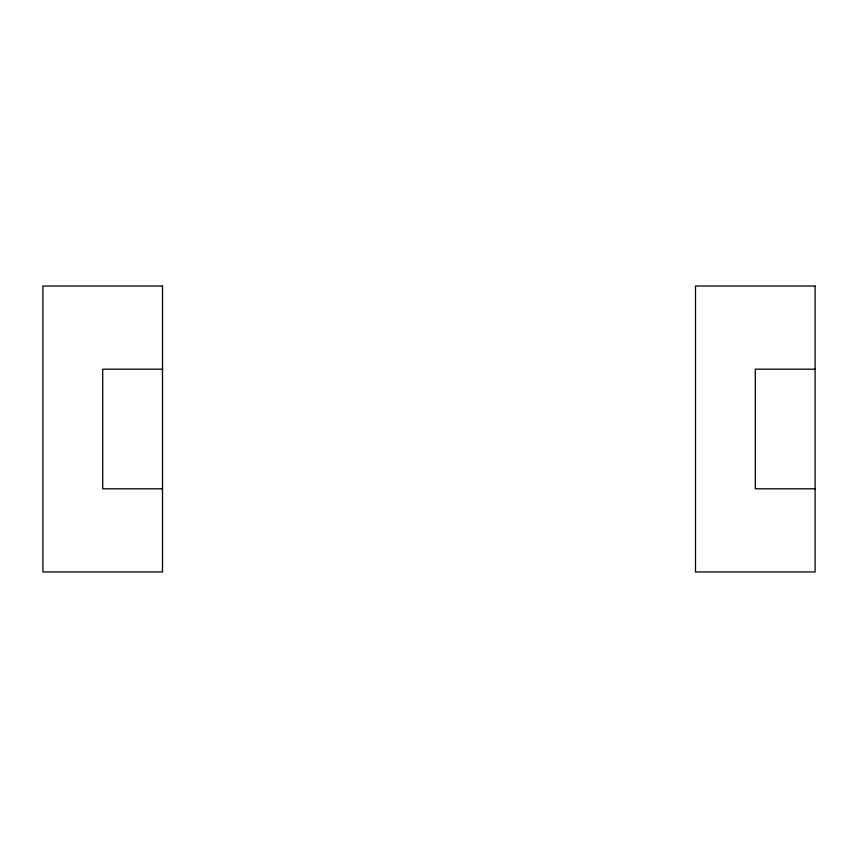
<?xml version="1.0" encoding="UTF-8"?>
<svg xmlns="http://www.w3.org/2000/svg" width="858" height="858" viewBox="0 0 858 858"><rect width="100%" height="100%" fill="white"/><g stroke="black" fill="none" stroke-linecap="round" stroke-linejoin="round"><path stroke-width="1.29" d="M162.505 369.197L102.703 369.197L102.703 488.803L162.505 488.803M815.1 369.197L755.297 369.197L755.297 488.803L815.1 488.803M162.505 286.036L42.9 286.036L42.9 571.964L162.505 571.964L162.505 286.036M815.1 286.036L695.495 286.036L695.495 571.964L815.1 571.964L815.1 286.036"/></g></svg>
